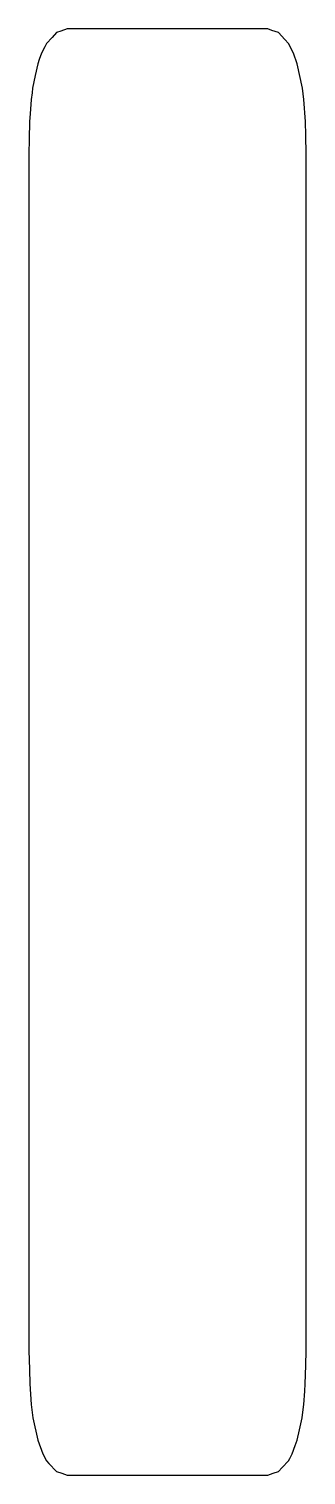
# Model space of a CAD drawing. Header units: metres. Extents: x 2.6 to 15.8, y -7.2 to 62.
import ezdxf

# ---------------------------------------------------------------- set-up
doc = ezdxf.new("R2010")
doc.units = ezdxf.units.M

msp = doc.modelspace()

# ---------------------------------------------------------------- linework, layer by layer
for p, q in [((3.882, 61.794), (3.673, 61.567)), ((4.091, 61.865), (3.882, 61.794)), ((4.4, 61.971), (4.091, 61.865)), ((7.716, 61.971), (4.4, 61.971)), ((14, 61.971), (7.716, 61.971)), ((14.199, 61.903), (14, 61.971)), ((14.518, 61.794), (14.199, 61.903)), ((14.82, 61.467), (14.518, 61.794)), ((3.324, 61.12), (3.167, 60.807)), ((3.4, 61.272), (3.324, 61.12)), ((3.673, 61.567), (3.4, 61.272)), ((15, 61.272), (14.82, 61.467)), ((15.233, 60.807), (15, 61.272)), ((2.986, 60.304), (2.866, 59.741)), ((3.058, 60.503), (2.986, 60.304)), ((3.167, 60.807), (3.058, 60.503)), ((15.414, 60.304), (15.233, 60.807)), ((15.663, 59.135), (15.414, 60.304)), ((2.866, 59.741), (2.737, 59.135)), ((2.709, 58.92), (2.668, 58.598)), ((2.737, 59.135), (2.709, 58.92)), ((15.732, 58.598), (15.663, 59.135)), ((2.668, 58.598), (2.62, 57.911)), ((15.805, 57.548), (15.732, 58.598)), ((2.595, 57.548), (2.575, 56.702)), ((2.62, 57.911), (2.595, 57.548)), ((15.821, 56.871), (15.805, 57.548)), ((15.841, 56), (15.821, 56.871)), ((2.575, 56.702), (2.559, 56)), ((2.559, 56), (2.559, 49.753)), ((15.841, 50.795), (15.841, 56)), ((15.841, 44.548), (15.841, 50.795)), ((2.559, 49.753), (2.559, 44.548)), ((2.559, 44.548), (2.559, 38.3)), ((15.841, 39.342), (15.841, 44.548)), ((15.841, 33.095), (15.841, 39.342)), ((2.559, 38.3), (2.559, 33.095)), ((2.559, 33.095), (2.559, 26.848)), ((15.841, 27.89), (15.841, 33.095)), ((15.841, 21.643), (15.841, 27.89)), ((2.559, 26.848), (2.559, 21.643)), ((2.559, 21.643), (2.559, 15.396)), ((15.841, 16.437), (15.841, 21.643)), ((15.841, 10.19), (15.841, 16.437)), ((2.559, 15.396), (2.559, 10.19)), ((2.559, 10.19), (2.559, 3.943)), ((15.841, 4.985), (15.841, 10.19)), ((15.841, -1.262), (15.841, 4.985)), ((2.559, 3.943), (2.559, -1.262)), ((2.559, -1.262), (2.581, -2.168)), ((15.824, -1.977), (15.841, -1.262)), ((15.803, -2.852), (15.824, -1.977)), ((2.581, -2.168), (2.597, -2.852)), ((2.597, -2.852), (2.668, -3.847)), ((15.732, -3.847), (15.778, -3.209)), ((15.778, -3.209), (15.803, -2.852)), ((2.668, -3.847), (2.752, -4.485)), ((15.683, -4.221), (15.732, -3.847)), ((2.752, -4.485), (2.986, -5.555)), ((15.524, -5.054), (15.648, -4.485)), ((15.648, -4.485), (15.683, -4.221)), ((15.683, -4.221), (15.683, -4.221)), ((15.414, -5.555), (15.524, -5.054)), ((2.986, -5.555), (3.229, -6.21)), ((3.229, -6.21), (3.4, -6.544)), ((15.054, -6.439), (15.171, -6.21)), ((15.171, -6.21), (15.321, -5.805)), ((15.321, -5.805), (15.414, -5.555)), ((3.4, -6.544), (3.522, -6.673)), ((3.522, -6.673), (3.882, -7.052)), ((14.518, -7.052), (14.694, -6.867)), ((14.694, -6.867), (15, -6.544)), ((15, -6.544), (15.054, -6.439)), ((3.882, -7.052), (4.145, -7.14)), ((4.145, -7.14), (4.4, -7.225)), ((4.4, -7.225), (9.719, -7.225)), ((9.719, -7.225), (14, -7.225)), ((14, -7.225), (14.263, -7.137)), ((14.263, -7.137), (14.518, -7.052))]:
    msp.add_line(p, q)

doc.saveas('drawing.dxf')
